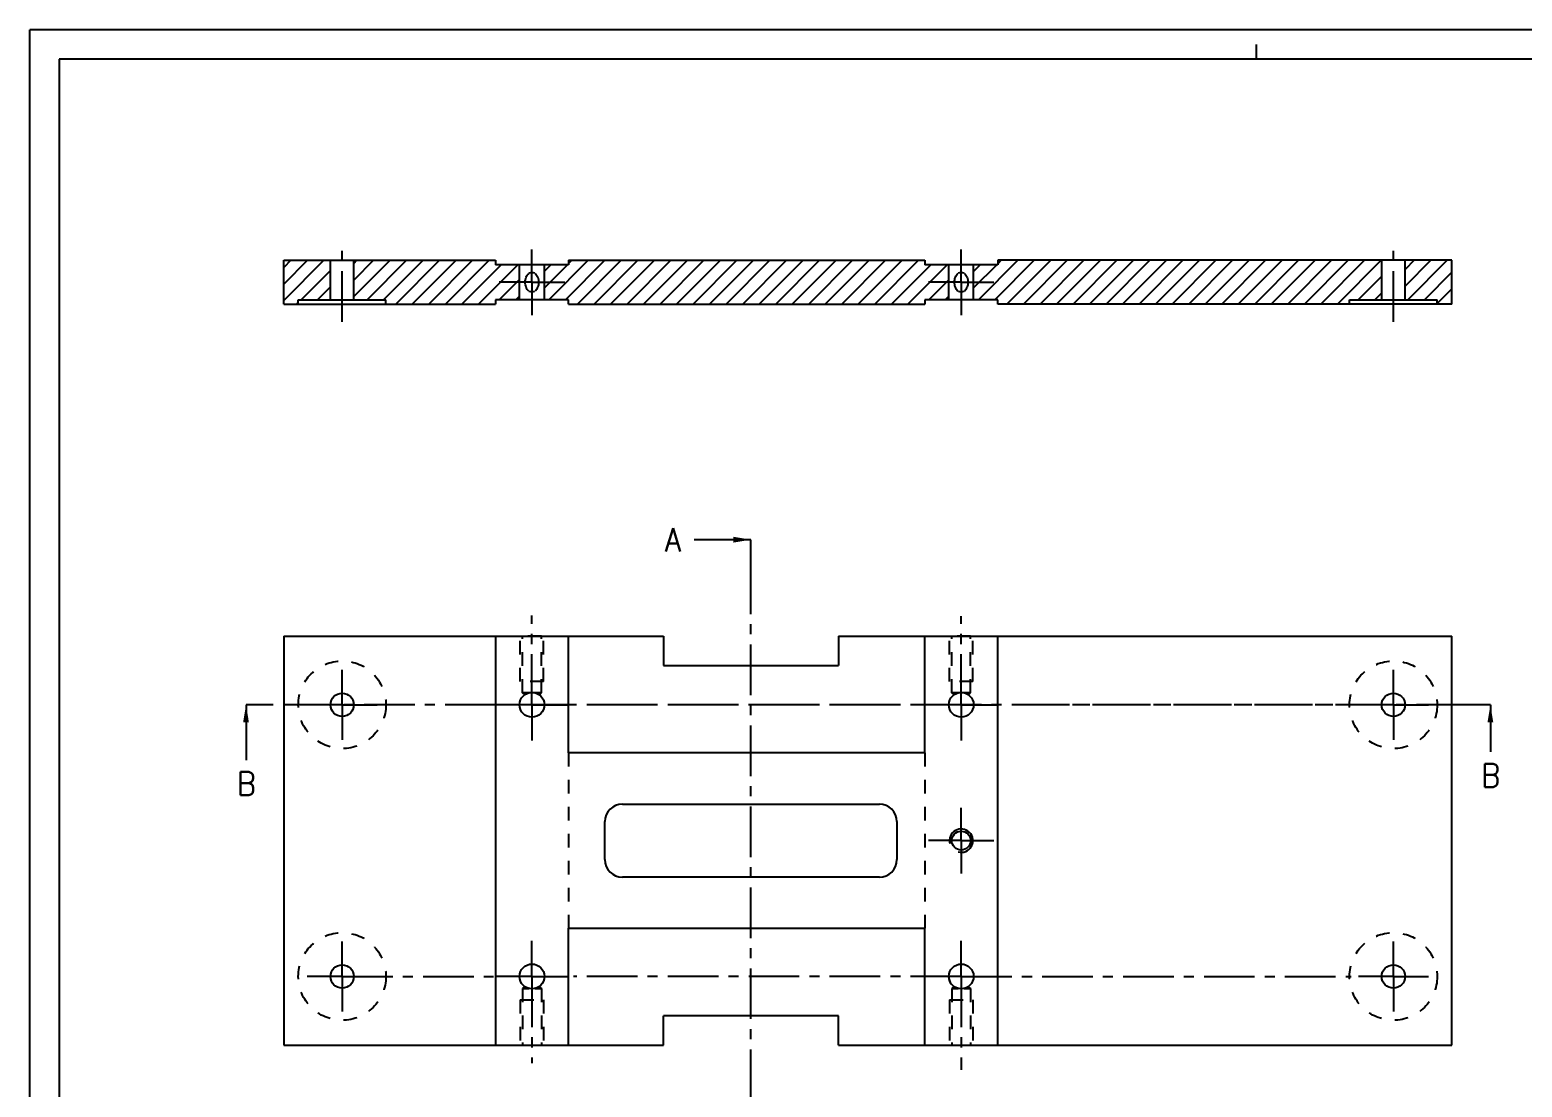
# Model space of a CAD drawing. Header units: millimetres. Extents: x 0 to 840, y 0 to 594.
# Drawn here: x 0 to 511, y 232 to 594 of the extents above; entities that cross this region are included whole.
import ezdxf

# ---------------------------------------------------------------- set-up
doc = ezdxf.new("R2010")
doc.units = ezdxf.units.MM
doc.header["$LTSCALE"] = 46.2
doc.linetypes.add('CENTER', pattern=[0.6, 0.375, -0.075, 0.075, -0.075])
doc.linetypes.add('HIDDEN', pattern=[0.2, 0.1, -0.1])
doc.layers.get('0').update_dxf_attribs({"linetype": 'CONTINUOUS', "true_color": 0xffffff})
doc.layers.add('02___PRT_ALL_AXES', color=7, linetype='CONTINUOUS', true_color=0xffffff)
doc.layers.add('DEFAULT_2', color=6, linetype='HIDDEN', true_color=0xff00ff)
doc.styles.get("Standard").update_dxf_attribs({"font": ''})
doc.styles.add('textstyle0', font='')
doc.styles.add('textstyle2', font='')
doc.styles.add('textstyle3', font='')
doc.styles.get('Standard').set_extended_font_data('txt')
doc.styles.get('textstyle0').set_extended_font_data('Standard')
doc.styles.get('textstyle2').set_extended_font_data('Standard')
doc.styles.get('textstyle3').set_extended_font_data('Standard')
doc.dimstyles.get("Standard").update_dxf_attribs({"dimtxt": 7, "dimasz": 6, "dimexe": 1, "dimexo": 1.5, "dimtad": 0, "dimtih": 1, "dimtxsty": 'Standard', "dimcen": 2.5, "dimadec": 0, "dimazin": 0, "dimtfac": 1, "dimtmove": 0, "dimatfit": 3, "dimfxl": 1, "dimarcsym": 0})

msp = doc.modelspace()

# ---------------------------------------------------------------- linework, layer by layer
at = {"color": 4, "linetype": 'CONTINUOUS', "true_color": 0x00ffff}
for p, q in [((0, 0), (0, 594)), ((840, 594), (0, 594)), ((420, 589), (420, 584))]:
    msp.add_line(p, q, dxfattribs=at)
at = {"color": 7, "linetype": 'CONTINUOUS', "true_color": 0xffffff}
for p, q in [((10, 584), (10, 10)), ((830, 584), (10, 584)), ((86.94, 500.11), (86.94, 515.11)), ((86.94, 515.11), (159.44, 515.11)), ((102.94, 501.61), (102.94, 515.11)), ((110.94, 501.61), (110.94, 515.11)), ((159.44, 515.11), (159.44, 513.61)), ((184.44, 513.61), (159.44, 513.61)), ((167.69, 501.61), (167.69, 513.61)), ((176.19, 501.61), (176.19, 513.61)), ((184.44, 515.11), (184.44, 513.61)), ((184.44, 515.11), (306.44, 515.11)), ((306.44, 515.11), (306.44, 513.61)), ((331.44, 513.61), (306.44, 513.61)), ((314.69, 501.61), (314.69, 513.61)), ((323.19, 501.61), (323.19, 513.61)), ((486.94, 515.11), (331.44, 515.11)), ((331.44, 515.11), (331.44, 513.61)), ((462.94, 501.61), (462.94, 515.11)), ((470.94, 501.61), (470.94, 515.11)), ((486.94, 500.11), (486.94, 515.11)), ((91.94, 500.11), (91.94, 501.61)), ((91.94, 501.61), (121.94, 501.61)), ((121.94, 500.11), (121.94, 501.61)), ((159.44, 501.61), (159.44, 500.11)), ((184.44, 501.61), (159.44, 501.61)), ((184.44, 500.11), (184.44, 501.61)), ((331.44, 501.61), (306.44, 501.61)), ((306.44, 501.61), (306.44, 500.11)), ((331.44, 500.11), (331.44, 501.61)), ((451.94, 501.61), (481.94, 501.61)), ((451.94, 500.11), (451.94, 501.61)), ((481.94, 500.11), (481.94, 501.61)), ((86.94, 500.11), (159.44, 500.11)), ((184.44, 500.11), (306.44, 500.11)), ((486.94, 500.11), (331.44, 500.11)), ((86.94, 386.47), (86.94, 246.47)), ((86.94, 386.47), (216.94, 386.47)), ((159.44, 386.47), (159.44, 246.47)), ((184.44, 346.47), (184.44, 386.47)), ((216.94, 386.47), (216.94, 376.47)), ((276.94, 386.47), (276.94, 376.47)), ((276.94, 386.47), (486.94, 386.47)), ((306.44, 346.47), (306.44, 386.47)), ((331.44, 246.47), (331.44, 386.47)), ((486.94, 246.47), (486.94, 386.47)), ((216.94, 376.47), (276.94, 376.47)), ((306.44, 346.47), (184.44, 346.47)), ((202.94, 328.97), (290.94, 328.97)), ((196.94, 309.97), (196.94, 322.97)), ((296.94, 322.97), (296.94, 309.97)), ((290.94, 303.97), (202.94, 303.97)), ((184.44, 246.47), (184.44, 286.47)), ((184.44, 286.47), (306.44, 286.47)), ((306.44, 246.47), (306.44, 286.47)), ((216.94, 246.47), (216.94, 256.47)), ((276.94, 256.47), (216.94, 256.47)), ((276.94, 246.47), (276.94, 256.47)), ((86.94, 246.47), (216.94, 246.47)), ((276.94, 246.47), (486.94, 246.47))]:
    msp.add_line(p, q, dxfattribs=at)
at = {"color": 1, "linetype": 'CONTINUOUS', "true_color": 0xff0000}
for p, q in [((89.41, 515.11), (86.94, 512.65)), ((95.06, 515.11), (86.94, 506.99)), ((100.72, 515.11), (86.94, 501.33)), ((102.94, 511.68), (92.88, 501.61)), ((112.03, 515.11), (110.94, 514.02)), ((117.69, 515.11), (110.94, 508.36)), ((123.35, 515.11), (110.94, 502.71)), ((129, 515.11), (115.5, 501.61)), ((134.66, 515.11), (121.16, 501.61)), ((140.32, 515.11), (125.32, 500.11)), ((145.98, 515.11), (130.98, 500.11)), ((151.63, 515.11), (136.63, 500.11)), ((157.29, 515.11), (142.29, 500.11)), ((161.45, 513.61), (147.95, 500.11)), ((167.1, 513.61), (153.6, 500.11)), ((178.42, 513.61), (176.19, 511.39)), ((184.07, 513.61), (176.19, 505.73)), ((191.23, 515.11), (177.73, 501.61)), ((196.89, 515.11), (183.39, 501.61)), ((185.57, 515.11), (184.44, 513.98)), ((202.54, 515.11), (187.54, 500.11)), ((208.2, 515.11), (193.2, 500.11)), ((213.86, 515.11), (198.86, 500.11)), ((219.51, 515.11), (204.51, 500.11)), ((225.17, 515.11), (210.17, 500.11)), ((230.83, 515.11), (215.83, 500.11)), ((236.49, 515.11), (221.49, 500.11)), ((242.14, 515.11), (227.14, 500.11)), ((247.8, 515.11), (232.8, 500.11)), ((253.46, 515.11), (238.46, 500.11)), ((259.11, 515.11), (244.11, 500.11)), ((264.77, 515.11), (249.77, 500.11)), ((270.43, 515.11), (255.43, 500.11)), ((276.08, 515.11), (261.08, 500.11)), ((281.74, 515.11), (266.74, 500.11)), ((287.4, 515.11), (272.4, 500.11)), ((293.05, 515.11), (278.05, 500.11)), ((298.71, 515.11), (283.71, 500.11)), ((304.37, 515.11), (289.37, 500.11)), ((308.52, 513.61), (295.02, 500.11)), ((314.18, 513.61), (300.68, 500.11)), ((325.49, 513.61), (323.19, 511.31)), ((331.15, 513.61), (323.19, 505.65)), ((338.31, 515.11), (324.81, 501.61)), ((343.97, 515.11), (330.47, 501.61)), ((332.65, 515.11), (331.44, 513.9)), ((349.62, 515.11), (334.62, 500.11)), ((355.28, 515.11), (340.28, 500.11)), ((360.94, 515.11), (345.94, 500.11)), ((366.59, 515.11), (351.59, 500.11)), ((372.25, 515.11), (357.25, 500.11)), ((377.91, 515.11), (362.91, 500.11)), ((383.56, 515.11), (368.56, 500.11)), ((389.22, 515.11), (374.22, 500.11)), ((394.88, 515.11), (379.88, 500.11)), ((400.53, 515.11), (385.53, 500.11)), ((406.19, 515.11), (391.19, 500.11)), ((411.85, 515.11), (396.85, 500.11)), ((417.5, 515.11), (402.5, 500.11)), ((423.16, 515.11), (408.16, 500.11)), ((428.82, 515.11), (413.82, 500.11)), ((434.48, 515.11), (419.48, 500.11)), ((440.13, 515.11), (425.13, 500.11)), ((445.79, 515.11), (430.79, 500.11)), ((451.45, 515.11), (436.45, 500.11)), ((457.1, 515.11), (442.1, 500.11)), ((462.76, 515.11), (447.76, 500.11)), ((474.07, 515.11), (470.94, 511.98)), ((479.73, 515.11), (470.94, 506.32)), ((485.39, 515.11), (471.89, 501.61)), ((102.94, 506.02), (98.53, 501.61)), ((167.69, 508.54), (160.76, 501.61)), ((314.69, 508.47), (307.84, 501.61)), ((462.94, 509.64), (454.92, 501.61)), ((486.94, 511.01), (477.54, 501.61)), ((167.69, 502.89), (166.42, 501.61)), ((314.69, 502.81), (313.49, 501.61)), ((462.94, 503.98), (460.57, 501.61)), ((486.94, 505.35), (481.94, 500.35)), ((91.94, 500.68), (91.38, 500.11)), ((159.44, 500.29), (159.26, 500.11)), ((306.44, 500.22), (306.34, 500.11))]:
    msp.add_line(p, q, dxfattribs=at)
at = {"color": 7, "linetype": 'CENTER', "true_color": 0xffffff}
for p, q in [((246.94, 411.48), (246.94, 419.48)), ((82.03, 362.97), (74.03, 362.97)), ((500.16, 362.97), (492.16, 362.97))]:
    msp.add_line(p, q, dxfattribs=at)
at = {"color": 1, "linetype": 'CENTER', "true_color": 0xff0000}
for p, q in [((246.94, 172.26), (246.94, 411.48)), ((492.16, 362.97), (82.03, 362.97))]:
    msp.add_line(p, q, dxfattribs=at)
at = {"color": 7, "linetype": 'CONTINUOUS', "true_color": 0xffffff}
for centre, start, end in [((202.94, 322.97), 90, 180), ((290.94, 322.97), 0, 90), ((202.94, 309.97), 180, 270), ((290.94, 309.97), 270, 360)]:
    msp.add_arc(centre, 6, start, end, dxfattribs=at)
at = {"color": 3, "linetype": 'CONTINUOUS', "true_color": 0x00ff00}
for centre, radius, start, end in [((318.94, 316.47), 4, 255, 195), ((318.94, 269.97), 4.25, 180, 255.2523)]:
    msp.add_arc(centre, radius, start, end, dxfattribs=at)
at = {"layer": '02___PRT_ALL_AXES', "color": 3, "linetype": 'CENTER', "true_color": 0x00ff00}
for p, q in [((106.94, 494.11), (106.94, 521.11)), ((171.94, 507.61), (171.94, 518.84)), ((318.94, 507.61), (318.94, 518.84)), ((466.94, 494.11), (466.94, 521.11)), ((171.94, 507.61), (160.71, 507.61)), ((171.94, 507.61), (171.94, 496.38)), ((171.94, 507.61), (183.17, 507.61)), ((318.94, 507.61), (307.71, 507.61)), ((318.94, 507.61), (330.17, 507.61)), ((318.94, 507.61), (318.94, 496.38)), ((171.94, 362.97), (171.94, 393.48)), ((318.94, 362.97), (318.94, 393.32)), ((106.94, 362.97), (106.94, 374.97)), ((466.94, 362.97), (466.94, 374.97)), ((106.94, 362.97), (94.94, 362.97)), ((106.94, 362.97), (106.94, 350.97)), ((106.94, 362.97), (118.94, 362.97)), ((171.94, 362.97), (159.69, 362.97)), ((171.94, 362.97), (171.94, 350.72)), ((171.94, 362.97), (184.19, 362.97)), ((318.94, 362.97), (191.4, 362.97)), ((318.94, 362.97), (318.94, 350.72)), ((318.94, 362.97), (331.19, 362.97)), ((466.94, 362.97), (340.17, 362.97)), ((466.94, 362.97), (478.94, 362.97)), ((466.94, 362.97), (466.94, 350.97)), ((318.94, 316.47), (318.94, 327.7)), ((318.94, 316.47), (307.71, 316.47)), ((318.94, 316.47), (330.17, 316.47)), ((318.94, 316.47), (318.94, 305.24)), ((106.94, 269.97), (106.94, 281.97)), ((171.94, 269.97), (171.94, 282.22)), ((318.94, 269.97), (318.94, 282.22)), ((466.94, 269.97), (466.94, 281.97)), ((106.94, 269.97), (94.94, 269.97)), ((106.94, 269.97), (106.94, 257.97)), ((106.94, 269.97), (158.83, 269.97)), ((171.94, 269.97), (159.69, 269.97)), ((171.94, 269.97), (171.94, 240.28)), ((171.94, 269.97), (184.19, 269.97)), ((318.94, 269.97), (186.18, 269.97)), ((318.94, 269.97), (452.48, 269.97)), ((318.94, 269.97), (318.94, 238.03)), ((466.94, 269.97), (454.94, 269.97)), ((466.94, 269.97), (478.94, 269.97)), ((466.94, 269.97), (466.94, 257.97))]:
    msp.add_line(p, q, dxfattribs=at)
at = {"layer": '02___PRT_ALL_AXES', "color": 6, "linetype": 'HIDDEN', "true_color": 0xff00ff}
for p, q in [((168.71, 367.09), (168.71, 386.47)), ((175.17, 386.47), (168.71, 386.47)), ((175.17, 367.09), (175.17, 386.47)), ((315.71, 367.09), (315.71, 386.47)), ((322.17, 386.47), (315.71, 386.47)), ((322.17, 367.09), (322.17, 386.47)), ((169.63, 366.53), (168.71, 367.09)), ((170.9, 367.09), (168.71, 367.09)), ((175.17, 367.09), (172.99, 367.09)), ((174.25, 366.53), (175.17, 367.09)), ((317.9, 367.09), (315.71, 367.09)), ((316.63, 366.53), (315.71, 367.09)), ((322.17, 367.09), (319.99, 367.09)), ((321.25, 366.53), (322.17, 367.09)), ((169.63, 266.4), (168.71, 265.85)), ((168.71, 265.85), (168.71, 246.47)), ((168.71, 265.85), (170.9, 265.85)), ((172.99, 265.85), (175.17, 265.85)), ((174.25, 266.4), (175.17, 265.85)), ((175.17, 265.85), (175.17, 246.47)), ((316.63, 266.4), (315.71, 265.85)), ((315.71, 265.85), (317.9, 265.85)), ((315.71, 265.85), (315.71, 246.47)), ((319.99, 265.85), (322.17, 265.85)), ((321.25, 266.4), (322.17, 265.85)), ((322.17, 265.85), (322.17, 246.47)), ((168.71, 246.47), (175.17, 246.47)), ((315.71, 246.47), (322.17, 246.47))]:
    msp.add_line(p, q, dxfattribs=at)
for centre in [(106.94, 362.97), (466.94, 362.97), (106.94, 269.97), (466.94, 269.97)]:
    msp.add_circle(centre, 15, dxfattribs=at)
at = {"layer": '02___PRT_ALL_AXES', "color": 7, "linetype": 'CONTINUOUS', "true_color": 0xffffff}
for centre, radius in [((106.94, 362.97), 4), ((171.94, 362.97), 4.25), ((318.94, 362.97), 4.25), ((466.94, 362.97), 4), ((318.94, 316.47), 3.23), ((106.94, 269.97), 4), ((171.94, 269.97), 4.25), ((318.94, 269.97), 4.25), ((466.94, 269.97), 4)]:
    msp.add_circle(centre, radius, dxfattribs=at)
for centre, start, end in [((171.94, 507.61), 71.1587, 108.8413), ((318.94, 507.61), 71.1587, 108.8413), ((171.94, 507.61), 251.1587, 288.8413), ((318.94, 507.61), 251.1587, 288.8413)]:
    msp.add_arc(centre, 3.23, start, end, dxfattribs=at)
for points, knots in [([(170.9, 504.55), (170.46, 504.9), (169.83, 505.91), (169.53, 507.61), (169.83, 509.31), (170.46, 510.32), (170.9, 510.67)], [0, 0, 0, 0, 0.247269, 0.5, 0.752731, 1, 1, 1, 1]), ([(172.99, 510.67), (173.42, 510.32), (174.06, 509.31), (174.35, 507.61), (174.06, 505.91), (173.42, 504.9), (172.99, 504.55)], [0, 0, 0, 0, 0.247269, 0.500002, 0.752733, 1, 1, 1, 1]), ([(317.9, 504.55), (317.46, 504.9), (316.83, 505.91), (316.53, 507.61), (316.83, 509.31), (317.46, 510.32), (317.9, 510.67)], [0, 0, 0, 0, 0.247269, 0.5, 0.752731, 1, 1, 1, 1]), ([(319.99, 510.67), (320.42, 510.32), (321.06, 509.31), (321.35, 507.61), (321.06, 505.91), (320.42, 504.9), (319.99, 504.55)], [0, 0, 0, 0, 0.247269, 0.500002, 0.752733, 1, 1, 1, 1])]:
    msp.add_open_spline(points, degree=3, knots=knots, dxfattribs=at)
at = {"layer": 'DEFAULT_2', "color": 6, "linetype": 'HIDDEN', "true_color": 0xff00ff}
for p, q in [((167.94, 370.96), (167.94, 386.47)), ((175.94, 370.96), (175.94, 386.47)), ((314.94, 370.96), (314.94, 386.47)), ((322.94, 370.96), (322.94, 386.47)), ((175.94, 370.96), (167.94, 370.96)), ((322.94, 370.96), (314.94, 370.96)), ((184.44, 346.47), (184.44, 286.47)), ((306.44, 346.47), (306.44, 286.47)), ((167.94, 261.97), (167.94, 246.47)), ((167.94, 261.97), (175.94, 261.97)), ((175.94, 261.97), (175.94, 246.47)), ((314.94, 261.97), (322.94, 261.97)), ((314.94, 261.97), (314.94, 246.47)), ((322.94, 261.97), (322.94, 246.47))]:
    msp.add_line(p, q, dxfattribs=at)

# ---------------------------------------------------------------- texts
at = {"color": 7, "linetype": 'CONTINUOUS', "true_color": 0xffffff}
for s, style, p in [('A', 'textstyle0', (217.44, 415.48)), ('B', 'textstyle3', (497.01, 334.81)), ('B', 'textstyle2', (70.89, 331.98))]:
    msp.add_text(s, height=8, dxfattribs=dict(at, style=style)).set_placement(p)

# ---------------------------------------------------------------- leaders
for points in [[(246.94, 419.48), (227.44, 419.48)], [(74.03, 362.97), (74.03, 343.98)], [(500.16, 362.97), (500.16, 346.81)]]:
    msp.add_leader(points, dimstyle='Standard', override={"dimscale": 1}, dxfattribs=at)

doc.saveas('drawing.dxf')
